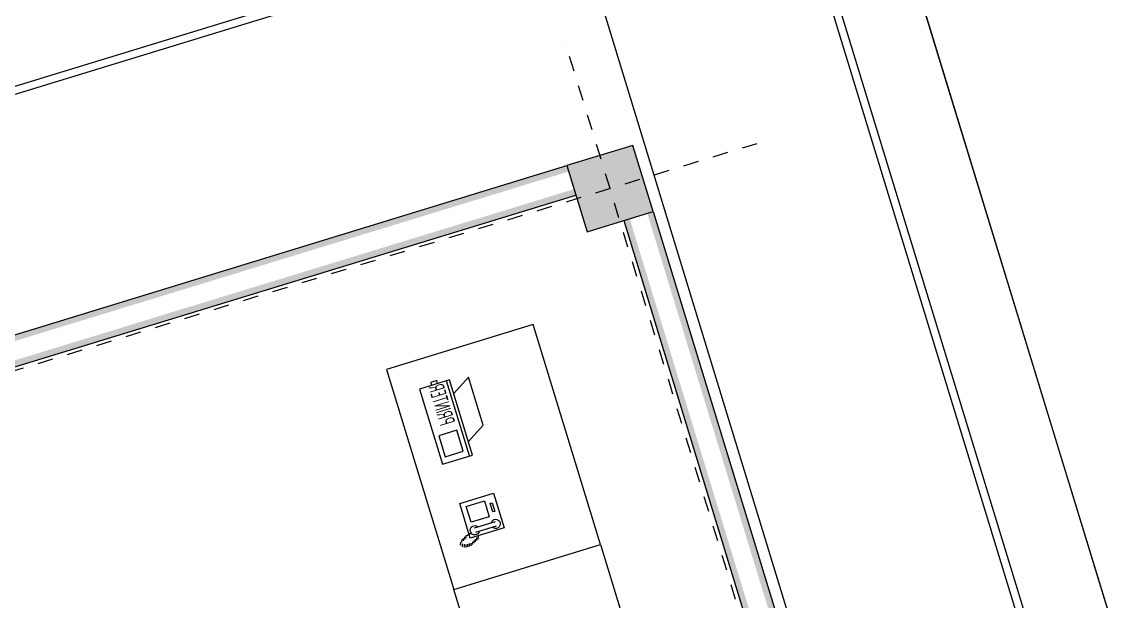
# Model space of a CAD drawing. Header units: metres. Extents: x 0 to 551036, y 0 to 1845929.
# Drawn here: x 547529.72 to 547536.9, y 1841946.78 to 1841950.56 of the extents above; entities that cross this region are included whole.
import ezdxf
from ezdxf.enums import TextEntityAlignment as Align

# ---------------------------------------------------------------- set-up
doc = ezdxf.new("R2010")
doc.units = ezdxf.units.M
doc.header["$MEASUREMENT"] = 0
doc.linetypes.add('DGN Style 2', pattern=[126.567841, 75.940705, -50.627136])
doc.linetypes.add('DOTE', pattern=[2.42, 2, -0.2, 0.02, -0.2])
for name, color, linetype, lineweight in [('_0', 7, 'Continuous', 0), ('Level 1', 7, 'Continuous', 0), ('Level 30', 7, 'Continuous', 0), ('Level 61', 7, 'Continuous', 0)]:
    doc.layers.add(name, color=color, linetype=linetype, lineweight=lineweight)
doc.styles.add('gbenor', font='gbenor.shx', dxfattribs={"width": 0.8, "bigfont": 'gbcbig.shx'})

# ---------------------------------------------------------------- blocks, each defined once
blk = doc.blocks.new('_FZH')
at = {"flags": 128}
blk.add_lwpolyline([(-5, -5), (5, -5), (5, 5), (-5, 5), (-5, -5)], close=True, dxfattribs=at)
blk.add_solid([(-5, -5), (5, -5), (-5, 5), (5, 5)])
blk = doc.blocks.new('A$C1ED0274C')
at = {"color": 252}
for p, q in [((288, 2917), (115, 2974)), ((424, 2998), (251, 3055)), ((577, 2860), (404, 2917)), ((173, 2690), (0, 2747)), ((173, 2577), (0, 2633)), ((173, 2463), (0, 2520)), ((173, 2350), (0, 2406)), ((231, 2804), (58, 2860)), ((231, 2236), (58, 2293)), ((288, 2123), (115, 2179)), ((635, 2747), (462, 2804)), ((490, 2299), (2857, 2299)), ((490, 0), (490, 2299)), ((692, 2633), (519, 2690)), ((750, 2520), (577, 2577)), ((796, 2140), (692, 2463)), ((2857, 2299), (2857, 0)), ((346, 2009), (173, 2066)), ((404, 1896), (231, 1952)), ((462, 1782), (288, 1839)), ((754, 444), (754, 1863)), ((1043, 444), (1043, 1863)), ((1469, 702), (1469, 1944)), ((1469, 1944), (2551, 1944)), ((2551, 1944), (2551, 702)), ((2551, 702), (1469, 702)), ((1694, 392), (2280, 392)), ((1694, 259), (1694, 392)), ((2280, 259), (1694, 259)), ((2280, 392), (2280, 259)), ((2857, 0), (490, 0))]:
    blk.add_line(p, q, dxfattribs=at)
at = {"color": 252, "extrusion": (0, 0, -1)}
for centre, major_axis in [((899, 1863), (-302, 0)), ((899, 444), (302, 0))]:
    blk.add_ellipse(centre, major_axis=major_axis, ratio=0.9836, start_param=5.209659, end_param=10.498304, dxfattribs=at)
blk = doc.blocks.new('A$C20554235')
blk.add_line((0, 1843), (5121, 1844))
at = {"flags": 128}
for points in [[(922, 2049), (1660, 3277), (4936, 3277), (4199, 2049)], [(5121, 1229), (5326, 1229), (5326, 820), (5121, 820)]]:
    blk.add_lwpolyline(points, dxfattribs=at)
for points in [[(5121, 2049), (5121, 1), (0, 0), (0, 2048), (5121, 2049)], [(411, 1537), (1844, 1537), (1844, 308), (411, 308), (411, 1537)]]:
    blk.add_lwpolyline(points, close=True, dxfattribs=at)
at = {"style": 'gbenor', "width": 0.6}
blk.add_text('PRINTER', height=1024, dxfattribs=at).set_placement((3731, 1086), align=Align.MIDDLE_CENTER)
blk = doc.blocks.new('C Room')
for points in [[(308528.7, 70216), (308528.7, 135716), (308928.7, 135716), (308928.7, 70216)], [(310128.7, 70216), (310128.7, 135716), (310528.7, 135716), (310528.7, 70216)], [(306428.7, 69816), (306028.7, 70216), (310528.7, 70216), (310128.7, 69816)], [(306028.7, 65716), (306028.7, 70216), (306428.7, 69816), (306428.7, 66116)], [(310528.7, 65716), (310128.7, 66116), (310128.7, 69816), (310528.7, 70216)], [(270528.7, 67316), (270528.7, 67716), (306028.7, 67716), (306028.7, 67316)], [(270528.7, 65716), (270528.7, 66116), (306028.7, 66116), (306028.7, 65716)], [(306028.7, 65716), (306428.7, 66116), (310128.7, 66116), (310528.7, 65716)]]:
    blk.add_hatch(color=256).paths.add_polyline_path(points)
at = {"linetype": 'DOTE'}
for p, q in [((308278.7, 57966, 0), (308278.7, 222966, 0)), ((68278.7, 67966, 0), (318278.7, 67966, 0))]:
    blk.add_line(p, q, dxfattribs=at)
for p, q in [((308528.7, 135716, 0), (308528.7, 70216, 0)), ((310528.7, 135716, 0), (310528.7, 70216, 0)), ((306028.7, 67716, 0), (270528.7, 67716, 0)), ((306028.7, 65716, 0), (270528.7, 65716, 0))]:
    blk.add_line(p, q)
at = {"color": 6, "elevation": 0, "flags": 128}
for points in [[(326028.7, 230716), (326028.7, 50216), (60528.7, 50216)], [(325528.7, 230716), (325528.7, 50716), (61028.7, 50716)]]:
    blk.add_lwpolyline(points, dxfattribs=at)
at = {"flags": 128}
for points in [[(266278.9, 75349.9), (266278.9, 85349.9), (286278.9, 85349.9), (286278.9, 75349.9), (266278.9, 75349.9)], [(301276.8, 75349.9), (301276.8, 85349.9), (286276.8, 85349.9), (286276.8, 75349.9), (301276.8, 75349.9)], [(301278.9, 75349.9), (301278.9, 85349.9), (286278.9, 85349.9), (286278.9, 75349.9), (301278.9, 75349.9)]]:
    blk.add_lwpolyline(points, close=True, dxfattribs=at)
blk.add_blockref('A$C1ED0274C', (288665.4, 81043.4))
at = {"color": 0, "yscale": -1}
blk.add_blockref('A$C20554235', (294294.5, 83660.3), dxfattribs=at)
at = {"xscale": 450, "yscale": 450, "zscale": 450}
blk.add_blockref('_FZH', (308278.7, 67966, 0), dxfattribs=at)
blk = doc.blocks.new('Substation')
at = {"layer": 'Level 61', "color": 4, "elevation": 0, "flags": 128}
blk.add_lwpolyline([(3139659.324, 2123583.794), (3139659.324, 2123395.794), (3138439.324, 2123395.794), (3138439.324, 2124608.804), (3139659.324, 2124608.804), (3139659.324, 2123643.794)], dxfattribs=at)
at = {"xscale": 0.001, "yscale": 0.001, "zscale": 0.001}
blk.add_blockref('C Room', (3138691.296, 2123350.828, 0), dxfattribs=at)

msp = doc.modelspace()

# ---------------------------------------------------------------- block references
at = {"layer": '_0', "xscale": 0.1, "yscale": 0.1, "zscale": 0.1, "rotation": 107.0123114188912}
msp.add_blockref('Substation', (842423.72785, 1603911.5666), dxfattribs=at)

# ---------------------------------------------------------------- next in the draw order: linework, layer by layer
at = {"layer": 'Level 1', "color": 7, "linetype": 'DGN Style 2', "flags": 128}
msp.add_lwpolyline([(547549.65226, 1841897.89963), (547515.12807, 1842010.73616), (547402.95994, 1841976.41657), (547437.48403, 1841863.58004), (547549.65226, 1841897.89963)], close=True, dxfattribs=at)
at = {"layer": 'Level 30', "color": 1, "flags": 128}
msp.add_lwpolyline([(547552.1499, 1841896.5723), (547516.4554, 1842013.2338), (547400.4623, 1841977.7439), (547436.1567, 1841861.0824), (547552.1499, 1841896.5723)], dxfattribs=at)

doc.saveas('drawing.dxf')
